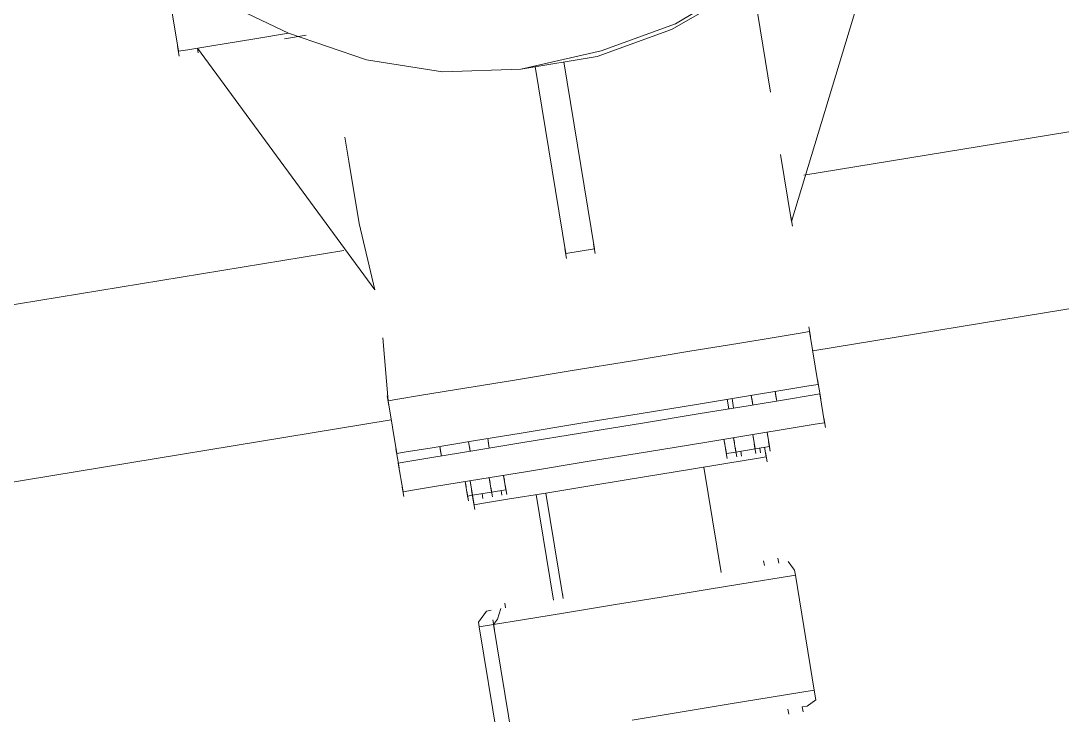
# Model space of a CAD drawing. Header units: metres. Extents: x 2 to 659295185, y -28 to 1124222152.
# Drawn here: x 655592.4324 to 655592.8825, y 1126535.0217 to 1126535.3217 of the extents above; entities that cross this region are included whole.
import ezdxf

# ---------------------------------------------------------------- set-up
doc = ezdxf.new("R2010")
doc.units = ezdxf.units.M
doc.header["$MEASUREMENT"] = 0
doc.layers.add('CCSM_C1_CUERPO CK$0$A-EQUIPOS', color=9, linetype='CONTINUOUS')

msp = doc.modelspace()

# ---------------------------------------------------------------- linework, layer by layer
at = {"layer": 'CCSM_C1_CUERPO CK$0$A-EQUIPOS', "lineweight": 5}
for p, q in [((655592.76556, 1126535.23503), (655592.8028, 1126535.35807)), ((655592.76556, 1126535.23503), (655592.8028, 1126535.35807)), ((655592.71369, 1126535.31795), (655592.74479, 1126535.33581)), ((655592.71542, 1126535.32036), (655592.74445, 1126535.33788)), ((655592.75639, 1126535.29093), (655592.74859, 1126535.33856)), ((655592.51814, 1126535.33055), (655592.54811, 1126535.31633)), ((655592.54811, 1126535.31633), (655592.51814, 1126535.33055)), ((655592.50048, 1126535.30852), (655592.49777, 1126535.32509)), ((655592.68158, 1126535.30631), (655592.71369, 1126535.31795)), ((655592.68331, 1126535.30872), (655592.71542, 1126535.32036)), ((655592.53361, 1126535.31395), (655592.51498, 1126535.3109)), ((655592.53361, 1126535.31395), (655592.51498, 1126535.3109)), ((655592.54811, 1126535.31633), (655592.53361, 1126535.31395)), ((655592.54811, 1126535.31633), (655592.53361, 1126535.31395)), ((655592.54638, 1126535.31392), (655592.5557, 1126535.31545)), ((655592.54811, 1126535.31633), (655592.58188, 1126535.30485)), ((655592.58188, 1126535.30485), (655592.54811, 1126535.31633)), ((655592.50015, 1126535.31059), (655592.50082, 1126535.30645)), ((655592.50463, 1126535.3092), (655592.50048, 1126535.30852)), ((655592.50463, 1126535.3092), (655592.50048, 1126535.30852)), ((655592.51498, 1126535.3109), (655592.50463, 1126535.3092)), ((655592.51498, 1126535.3109), (655592.50463, 1126535.3092)), ((655592.58541, 1126535.2055), (655592.50877, 1126535.30988)), ((655592.50877, 1126535.30988), (655592.58541, 1126535.2055)), ((655592.50877, 1126535.30988), (655592.50911, 1126535.30781)), ((655592.50911, 1126535.30781), (655592.50877, 1126535.30988)), ((655592.64845, 1126535.30088), (655592.68331, 1126535.30872)), ((655592.58188, 1126535.30485), (655592.61464, 1126535.29959)), ((655592.61464, 1126535.29959), (655592.58188, 1126535.30485)), ((655592.68158, 1126535.30631), (655592.64845, 1126535.30088)), ((655592.64845, 1126535.30088), (655592.68158, 1126535.30631)), ((655592.68032, 1126535.22318), (655592.66709, 1126535.30394)), ((655592.68032, 1126535.22318), (655592.66709, 1126535.30394)), ((655592.61464, 1126535.29959), (655592.64845, 1126535.30088)), ((655592.65466, 1126535.3019), (655592.6679, 1126535.22114)), ((655592.65466, 1126535.3019), (655592.6679, 1126535.22114)), ((655592.77079, 1126535.25502), (655592.94265, 1126535.28319)), ((655592.94265, 1126535.28319), (655592.77079, 1126535.25502)), ((655592.57248, 1126535.27142), (655592.57418, 1126535.26107)), ((655592.76556, 1126535.23503), (655592.76081, 1126535.26401)), ((655592.57418, 1126535.26107), (655592.57859, 1126535.23415)), ((655592.76522, 1126535.2371), (655592.7659, 1126535.23296)), ((655592.76522, 1126535.2371), (655592.7659, 1126535.23296)), ((655592.57859, 1126535.23415), (655592.58541, 1126535.2055)), ((655592.40221, 1126535.19461), (655592.572, 1126535.22244)), ((655592.572, 1126535.22244), (655592.40221, 1126535.19461)), ((655592.66756, 1126535.22322), (655592.66824, 1126535.21907)), ((655592.68032, 1126535.22318), (655592.6679, 1126535.22114)), ((655592.67998, 1126535.22525), (655592.68066, 1126535.22111)), ((655592.95487, 1126535.20865), (655592.77472, 1126535.17912)), ((655592.77472, 1126535.17912), (655592.95487, 1126535.20865)), ((655592.76922, 1126535.18672), (655592.75887, 1126535.18503)), ((655592.76922, 1126535.18672), (655592.77336, 1126535.1874)), ((655592.77302, 1126535.18947), (655592.7737, 1126535.18533)), ((655592.77336, 1126535.1874), (655592.7771, 1126535.16462)), ((655592.58881, 1126535.18479), (655592.59115, 1126535.15753)), ((655592.7423, 1126535.18231), (655592.7216, 1126535.17892)), ((655592.75887, 1126535.18503), (655592.7423, 1126535.18231)), ((655592.7216, 1126535.17892), (655592.69675, 1126535.17484)), ((655592.69675, 1126535.17484), (655592.66983, 1126535.17043)), ((655592.66983, 1126535.17043), (655592.64498, 1126535.16636)), ((655592.64498, 1126535.16636), (655592.62428, 1126535.16296)), ((655592.77296, 1126535.16395), (655592.7626, 1126535.16225)), ((655592.77296, 1126535.16395), (655592.7626, 1126535.16225)), ((655592.7771, 1126535.16462), (655592.77296, 1126535.16395)), ((655592.77296, 1126535.16395), (655592.7771, 1126535.16462)), ((655592.77676, 1126535.1667), (655592.77744, 1126535.16255)), ((655592.59081, 1126535.1596), (655592.59149, 1126535.15546)), ((655592.60564, 1126535.15991), (655592.59529, 1126535.15821)), ((655592.62428, 1126535.16296), (655592.60564, 1126535.15991)), ((655592.74604, 1126535.15953), (655592.72533, 1126535.15614)), ((655592.74604, 1126535.15953), (655592.72533, 1126535.15614)), ((655592.74604, 1126535.15953), (655592.7626, 1126535.16225)), ((655592.7626, 1126535.16225), (655592.74604, 1126535.15953)), ((655592.74811, 1126535.15987), (655592.74845, 1126535.1578)), ((655592.74845, 1126535.1578), (655592.74811, 1126535.15987)), ((655592.74811, 1126535.15987), (655592.74845, 1126535.1578)), ((655592.74811, 1126535.15987), (655592.74879, 1126535.15573)), ((655592.74879, 1126535.15573), (655592.74811, 1126535.15987)), ((655592.75914, 1126535.15743), (655592.75846, 1126535.16157)), ((655592.7588, 1126535.1595), (655592.75846, 1126535.16157)), ((655592.75914, 1126535.15743), (655592.7588, 1126535.1595)), ((655592.77363, 1126535.1598), (655592.76328, 1126535.15811)), ((655592.77363, 1126535.1598), (655592.76328, 1126535.15811)), ((655592.77778, 1126535.16048), (655592.77363, 1126535.1598)), ((655592.77363, 1126535.1598), (655592.77778, 1126535.16048)), ((655592.77744, 1126535.16255), (655592.77812, 1126535.15841)), ((655592.77778, 1126535.16048), (655592.77981, 1126535.14806)), ((655592.59529, 1126535.15821), (655592.59115, 1126535.15753)), ((655592.59115, 1126535.15753), (655592.59488, 1126535.13476)), ((655592.72533, 1126535.15614), (655592.70048, 1126535.15207)), ((655592.72533, 1126535.15614), (655592.70048, 1126535.15207)), ((655592.74672, 1126535.15539), (655592.72601, 1126535.152)), ((655592.74672, 1126535.15539), (655592.72601, 1126535.152)), ((655592.73776, 1126535.15818), (655592.73843, 1126535.15403)), ((655592.73843, 1126535.15403), (655592.73776, 1126535.15818)), ((655592.73983, 1126535.15852), (655592.74017, 1126535.15644)), ((655592.74017, 1126535.15644), (655592.7405, 1126535.15437)), ((655592.76328, 1126535.15811), (655592.74672, 1126535.15539)), ((655592.76328, 1126535.15811), (655592.74672, 1126535.15539)), ((655592.74845, 1126535.1578), (655592.74879, 1126535.15573)), ((655592.74845, 1126535.1578), (655592.74879, 1126535.15573)), ((655592.70048, 1126535.15207), (655592.67357, 1126535.14765)), ((655592.70048, 1126535.15207), (655592.67357, 1126535.14765)), ((655592.72601, 1126535.152), (655592.70116, 1126535.14793)), ((655592.72601, 1126535.152), (655592.70116, 1126535.14793)), ((655592.59251, 1126535.14925), (655592.41443, 1126535.12006)), ((655592.41443, 1126535.12006), (655592.59251, 1126535.14925)), ((655592.67357, 1126535.14765), (655592.64872, 1126535.14358)), ((655592.67357, 1126535.14765), (655592.64872, 1126535.14358)), ((655592.70116, 1126535.14793), (655592.67424, 1126535.14351)), ((655592.70116, 1126535.14793), (655592.67424, 1126535.14351)), ((655592.77567, 1126535.14738), (655592.76532, 1126535.14568)), ((655592.77567, 1126535.14738), (655592.76532, 1126535.14568)), ((655592.77567, 1126535.14738), (655592.77981, 1126535.14806)), ((655592.77981, 1126535.14806), (655592.77567, 1126535.14738)), ((655592.77947, 1126535.15013), (655592.78015, 1126535.14599)), ((655592.64872, 1126535.14358), (655592.62801, 1126535.14019)), ((655592.64872, 1126535.14358), (655592.62801, 1126535.14019)), ((655592.63422, 1126535.14121), (655592.63456, 1126535.13914)), ((655592.6349, 1126535.13706), (655592.63422, 1126535.14121)), ((655592.63422, 1126535.14121), (655592.6349, 1126535.13706)), ((655592.6349, 1126535.13706), (655592.63422, 1126535.14121)), ((655592.67424, 1126535.14351), (655592.6494, 1126535.13944)), ((655592.67424, 1126535.14351), (655592.6494, 1126535.13944)), ((655592.74875, 1126535.14297), (655592.72805, 1126535.13957)), ((655592.74875, 1126535.14297), (655592.72805, 1126535.13957)), ((655592.74149, 1126535.1354), (655592.74047, 1126535.14161)), ((655592.74047, 1126535.14161), (655592.74081, 1126535.13954)), ((655592.76532, 1126535.14568), (655592.74875, 1126535.14297)), ((655592.76532, 1126535.14568), (655592.74875, 1126535.14297)), ((655592.74977, 1126535.13676), (655592.74875, 1126535.14297)), ((655592.74875, 1126535.14297), (655592.74909, 1126535.1409)), ((655592.75598, 1126535.13777), (655592.75496, 1126535.14399)), ((655592.75496, 1126535.14399), (655592.7553, 1126535.14192)), ((655592.59454, 1126535.13683), (655592.59522, 1126535.13269)), ((655592.60938, 1126535.13713), (655592.59902, 1126535.13544)), ((655592.60938, 1126535.13713), (655592.59902, 1126535.13544)), ((655592.62801, 1126535.14019), (655592.60938, 1126535.13713)), ((655592.62801, 1126535.14019), (655592.60938, 1126535.13713)), ((655592.61352, 1126535.13781), (655592.6142, 1126535.13367)), ((655592.61386, 1126535.13574), (655592.61352, 1126535.13781)), ((655592.62662, 1126535.13571), (655592.62594, 1126535.13985)), ((655592.62594, 1126535.13985), (655592.62662, 1126535.13571)), ((655592.62628, 1126535.13778), (655592.62662, 1126535.13571)), ((655592.6494, 1126535.13944), (655592.62869, 1126535.13605)), ((655592.6494, 1126535.13944), (655592.62869, 1126535.13605)), ((655592.72805, 1126535.13957), (655592.7032, 1126535.1355)), ((655592.72805, 1126535.13957), (655592.7032, 1126535.1355)), ((655592.73633, 1126535.14093), (655592.73735, 1126535.13472)), ((655592.73633, 1126535.14093), (655592.73667, 1126535.13886)), ((655592.73701, 1126535.13679), (655592.73769, 1126535.13265)), ((655592.74115, 1126535.13747), (655592.74183, 1126535.13333)), ((655592.74149, 1126535.1354), (655592.74977, 1126535.13676)), ((655592.74977, 1126535.13676), (655592.74149, 1126535.1354)), ((655592.74943, 1126535.13883), (655592.75011, 1126535.13469)), ((655592.74977, 1126535.13676), (655592.75598, 1126535.13777)), ((655592.75598, 1126535.13777), (655592.74977, 1126535.13676)), ((655592.75184, 1126535.1371), (655592.75218, 1126535.13503)), ((655592.75391, 1126535.13744), (655592.75459, 1126535.13329)), ((655592.75564, 1126535.13985), (655592.75632, 1126535.1357)), ((655592.75598, 1126535.13777), (655592.75632, 1126535.1357)), ((655592.59902, 1126535.13544), (655592.59488, 1126535.13476)), ((655592.59902, 1126535.13544), (655592.59488, 1126535.13476)), ((655592.59522, 1126535.13269), (655592.5959, 1126535.12855)), ((655592.61005, 1126535.13299), (655592.5997, 1126535.13129)), ((655592.61005, 1126535.13299), (655592.5997, 1126535.13129)), ((655592.62869, 1126535.13605), (655592.61005, 1126535.13299)), ((655592.62869, 1126535.13605), (655592.61005, 1126535.13299)), ((655592.6142, 1126535.13367), (655592.61386, 1126535.13574)), ((655592.7032, 1126535.1355), (655592.67628, 1126535.13109)), ((655592.7032, 1126535.1355), (655592.67628, 1126535.13109)), ((655592.74149, 1126535.1354), (655592.73735, 1126535.13472)), ((655592.73735, 1126535.13472), (655592.74149, 1126535.1354)), ((655592.75045, 1126535.13262), (655592.73803, 1126535.13058)), ((655592.75045, 1126535.13262), (655592.73803, 1126535.13058)), ((655592.74356, 1126535.13574), (655592.7439, 1126535.13367)), ((655592.75459, 1126535.13329), (655592.75045, 1126535.13262)), ((655592.75459, 1126535.13329), (655592.75045, 1126535.13262)), ((655592.75425, 1126535.13536), (655592.75493, 1126535.13122)), ((655592.5997, 1126535.13129), (655592.59556, 1126535.13062)), ((655592.5997, 1126535.13129), (655592.59556, 1126535.13062)), ((655592.59556, 1126535.13062), (655592.5976, 1126535.11819)), ((655592.67628, 1126535.13109), (655592.65143, 1126535.12702)), ((655592.67628, 1126535.13109), (655592.65143, 1126535.12702)), ((655592.72146, 1126535.12786), (655592.70283, 1126535.12481)), ((655592.72146, 1126535.12786), (655592.70283, 1126535.12481)), ((655592.73803, 1126535.13058), (655592.72146, 1126535.12786)), ((655592.73803, 1126535.13058), (655592.72146, 1126535.12786)), ((655592.73514, 1126535.08333), (655592.72767, 1126535.12888)), ((655592.63073, 1126535.12362), (655592.61209, 1126535.12057)), ((655592.63073, 1126535.12362), (655592.61209, 1126535.12057)), ((655592.65143, 1126535.12702), (655592.63073, 1126535.12362)), ((655592.65143, 1126535.12702), (655592.63073, 1126535.12362)), ((655592.63589, 1126535.11809), (655592.63487, 1126535.1243)), ((655592.63487, 1126535.1243), (655592.63521, 1126535.12223)), ((655592.6421, 1126535.11911), (655592.64108, 1126535.12532)), ((655592.64108, 1126535.12532), (655592.64142, 1126535.12325)), ((655592.70283, 1126535.12481), (655592.68005, 1126535.12108)), ((655592.70283, 1126535.12481), (655592.68005, 1126535.12108)), ((655592.59726, 1126535.12026), (655592.59794, 1126535.11612)), ((655592.60174, 1126535.11887), (655592.5976, 1126535.11819)), ((655592.60174, 1126535.11887), (655592.5976, 1126535.11819)), ((655592.61209, 1126535.12057), (655592.60174, 1126535.11887)), ((655592.61209, 1126535.12057), (655592.60174, 1126535.11887)), ((655592.62553, 1126535.11639), (655592.62451, 1126535.1226)), ((655592.62451, 1126535.1226), (655592.62485, 1126535.12053)), ((655592.6276, 1126535.11673), (655592.62659, 1126535.12294)), ((655592.62659, 1126535.12294), (655592.62692, 1126535.12087)), ((655592.62726, 1126535.1188), (655592.62794, 1126535.11466)), ((655592.63555, 1126535.12016), (655592.63623, 1126535.11602)), ((655592.6421, 1126535.11911), (655592.63589, 1126535.11809)), ((655592.63589, 1126535.11809), (655592.6421, 1126535.11911)), ((655592.64003, 1126535.11877), (655592.64037, 1126535.1167)), ((655592.64176, 1126535.12118), (655592.64244, 1126535.11704)), ((655592.68005, 1126535.12108), (655592.65934, 1126535.11768)), ((655592.68005, 1126535.12108), (655592.65934, 1126535.11768)), ((655592.62519, 1126535.11846), (655592.62587, 1126535.11432)), ((655592.6276, 1126535.11673), (655592.62553, 1126535.11639)), ((655592.6276, 1126535.11673), (655592.62553, 1126535.11639)), ((655592.62553, 1126535.11639), (655592.62587, 1126535.11432)), ((655592.6276, 1126535.11673), (655592.63589, 1126535.11809)), ((655592.63589, 1126535.11809), (655592.6276, 1126535.11673)), ((655592.62828, 1126535.11259), (655592.6276, 1126535.11673)), ((655592.62794, 1126535.11466), (655592.62862, 1126535.11052)), ((655592.63174, 1126535.11741), (655592.63208, 1126535.11534)), ((655592.64278, 1126535.11497), (655592.63242, 1126535.11327)), ((655592.64278, 1126535.11497), (655592.63242, 1126535.11327)), ((655592.65934, 1126535.11768), (655592.64278, 1126535.11497)), ((655592.65934, 1126535.11768), (655592.64278, 1126535.11497)), ((655592.6552, 1126535.117), (655592.66267, 1126535.07145)), ((655592.66681, 1126535.07213), (655592.65934, 1126535.11768)), ((655592.63242, 1126535.11327), (655592.62828, 1126535.11259)), ((655592.63242, 1126535.11327), (655592.62828, 1126535.11259)), ((655592.75344, 1126535.08845), (655592.75378, 1126535.08638)), ((655592.75965, 1126535.08947), (655592.75999, 1126535.0874)), ((655592.76688, 1126535.08428), (655592.76413, 1126535.08808)), ((655592.76413, 1126535.08808), (655592.76688, 1126535.08428)), ((655592.76722, 1126535.08221), (655592.76688, 1126535.08428)), ((655592.76688, 1126535.08428), (655592.76722, 1126535.08221)), ((655592.74858, 1126535.07915), (655592.72995, 1126535.0761)), ((655592.76101, 1126535.08119), (655592.74858, 1126535.07915)), ((655592.76722, 1126535.08221), (655592.76101, 1126535.08119)), ((655592.77536, 1126535.03251), (655592.76722, 1126535.08221)), ((655592.76722, 1126535.08221), (655592.77536, 1126535.03251)), ((655592.66647, 1126535.0742), (655592.66681, 1126535.07213)), ((655592.72995, 1126535.0761), (655592.70924, 1126535.0727)), ((655592.64162, 1126535.07013), (655592.64196, 1126535.06805)), ((655592.68853, 1126535.06931), (655592.66783, 1126535.06592)), ((655592.70924, 1126535.0727), (655592.68853, 1126535.06931)), ((655592.63368, 1126535.0667), (655592.63022, 1126535.06188)), ((655592.63575, 1126535.06704), (655592.63368, 1126535.0667)), ((655592.63368, 1126535.0667), (655592.63575, 1126535.06704)), ((655592.63989, 1126535.06772), (655592.6385, 1126535.06323)), ((655592.66783, 1126535.06592), (655592.64919, 1126535.06286)), ((655592.63022, 1126535.06188), (655592.63056, 1126535.05981)), ((655592.63056, 1126535.05981), (655592.63022, 1126535.06188)), ((655592.63056, 1126535.05981), (655592.63677, 1126535.06082)), ((655592.63643, 1126535.0629), (655592.63711, 1126535.05875)), ((655592.6385, 1126535.06323), (655592.63677, 1126535.06082)), ((655592.64919, 1126535.06286), (655592.63677, 1126535.06082)), ((655592.63677, 1126535.06082), (655592.64491, 1126535.01113)), ((655592.6387, 1126535.01011), (655592.63056, 1126535.05981)), ((655592.75673, 1126535.02946), (655592.73809, 1126535.0264)), ((655592.76915, 1126535.03149), (655592.75673, 1126535.02946)), ((655592.77536, 1126535.03251), (655592.76915, 1126535.03149)), ((655592.77536, 1126535.03251), (655592.77604, 1126535.02837)), ((655592.77604, 1126535.02837), (655592.77536, 1126535.03251)), ((655592.73809, 1126535.0264), (655592.71738, 1126535.02301)), ((655592.76396, 1126535.02426), (655592.7643, 1126535.02219)), ((655592.77224, 1126535.02562), (655592.77017, 1126535.02528)), ((655592.77017, 1126535.02528), (655592.77224, 1126535.02562)), ((655592.77224, 1126535.02562), (655592.77017, 1126535.02528)), ((655592.77017, 1126535.02528), (655592.77051, 1126535.02321)), ((655592.77224, 1126535.02562), (655592.77604, 1126535.02837)), ((655592.71738, 1126535.02301), (655592.69668, 1126535.01961))]:
    msp.add_line(p, q, dxfattribs=at)

doc.saveas('drawing.dxf')
